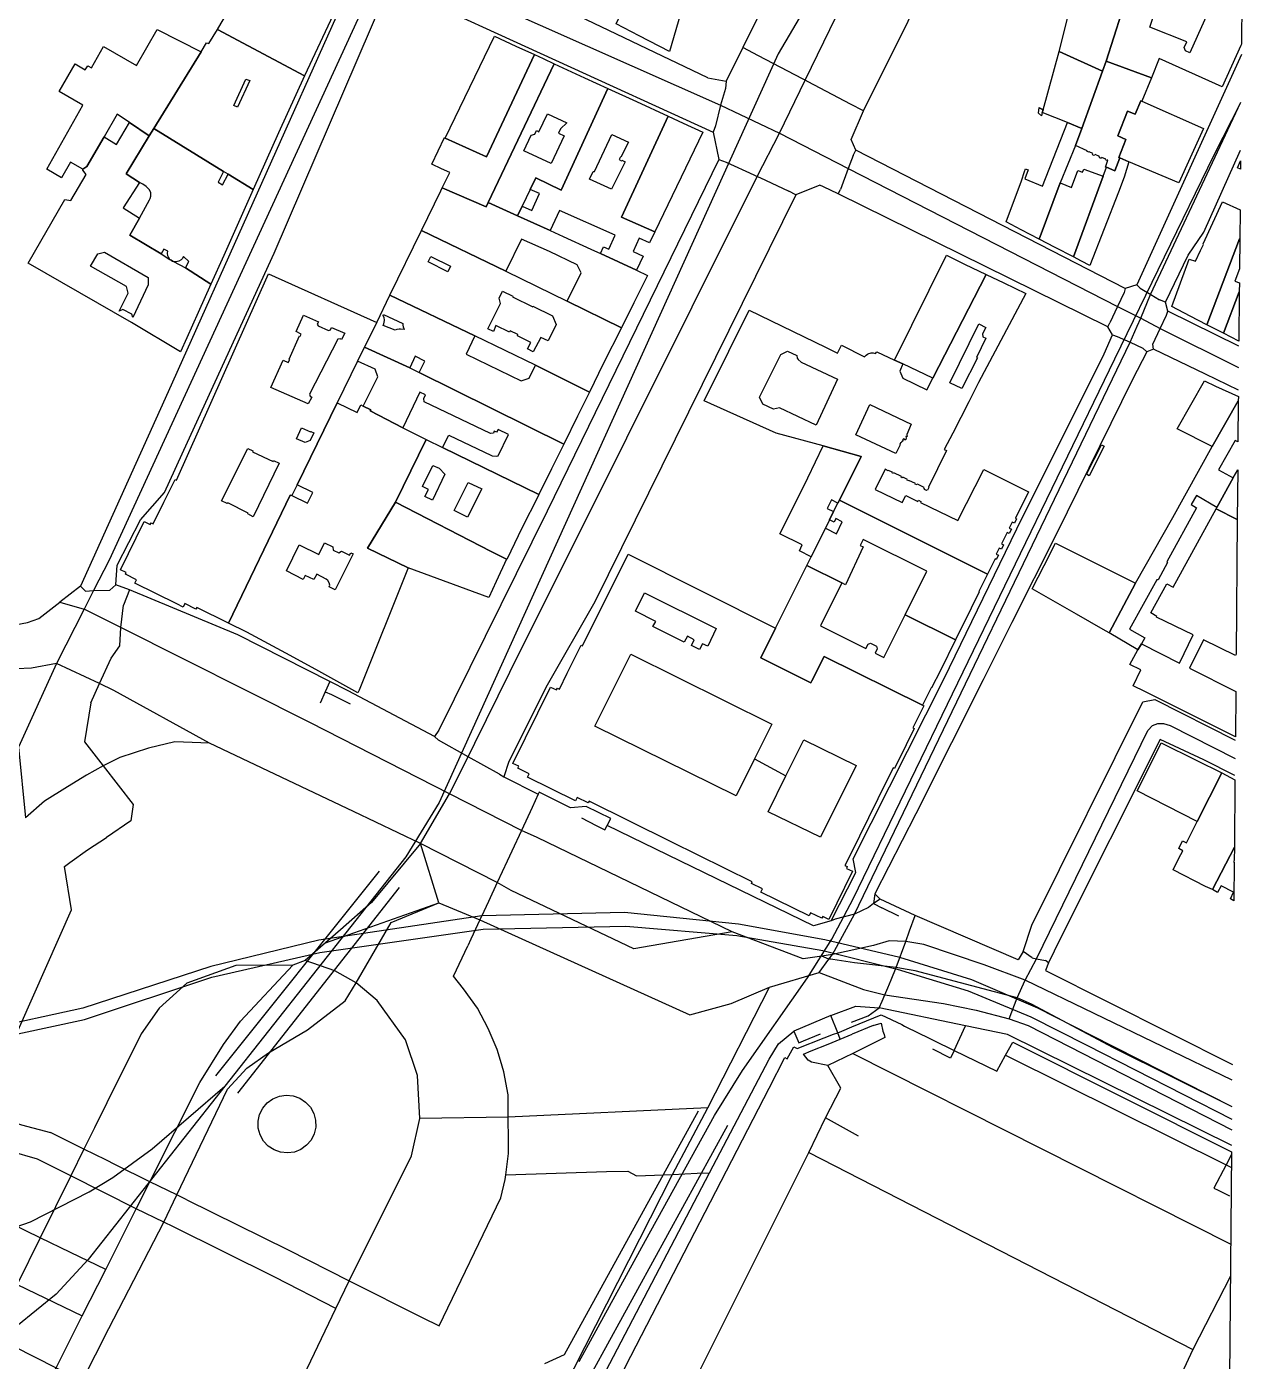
# Model space of a CAD drawing. Header units: millimetres. Extents: x 0 to 1122, y 0 to 907.
# Drawn here: x 796.6 to 1121.6, y 345.3 to 701.7 of the extents above; entities that cross this region are included whole.
import ezdxf

# ---------------------------------------------------------------- set-up
doc = ezdxf.new("R2010")
doc.units = ezdxf.units.MM

msp = doc.modelspace()

# ---------------------------------------------------------------- linework, layer by layer
at = {"layer": 'buildings'}
for points in [[(953.9161, 702.4564), (966.3173, 728.9402), (968.4757, 727.635), (977.1804, 722.8239), (971.9753, 707.1225), (971.7118, 707.218), (968.1553, 695.0987), (960.0535, 699.2802), (953.9161, 702.4564)], [(847.5053, 700.9077), (848.455, 702.6324), (860.0789, 721.8547), (866.2507, 719.7776), (882.4926, 713.669), (870.6807, 688.5314), (847.5053, 700.9077)], [(1120.9913, 708.8343), (1120.8868, 697.0561), (1120.6951, 696.6316), (1115.7288, 685.6243), (1098.8971, 693.191), (1096.8289, 688.0377), (1084.7461, 692.5059), (1088.8493, 705.3006), (1092.4455, 716.376), (1105.5047, 710.4269), (1107.4028, 715.1157), (1120.9913, 708.8343)], [(1072.1913, 695.0402), (1075.5811, 708.4935), (1077.2232, 714.1071), (1081.7112, 712.7813), (1079.8063, 705.9494), (1083.5276, 704.8168), (1084.2407, 706.8884), (1088.8493, 705.3006), (1084.7461, 692.5059), (1083.7938, 689.7935), (1072.1913, 695.0402)], [(1096.4078, 701.5435), (1099.1317, 709.9244), (1107.0239, 706.36), (1108.1656, 708.9403), (1110.2346, 707.9528), (1110.725, 707.7994), (1111.186, 707.7953), (1111.5747, 707.9503), (1111.8788, 708.2737), (1112.9996, 707.8072), (1107.0806, 694.7397), (1105.9475, 695.2156), (1105.5989, 696.104), (1106.3314, 697.5977), (1096.4078, 701.5435)], [(801.8854, 663.6415), (811.5357, 680.7381), (805.1931, 684.3356), (809.4823, 691.7239), (812.1734, 690.1903), (812.8895, 691.2183), (813.8252, 690.6788), (817.0419, 696.3714), (825.8611, 691.3168), (831.3994, 700.9117), (843.1063, 694.9926), (830.5001, 674.5399), (829.2715, 672.5661), (823.9855, 676.0889), (820.6919, 678.3081), (817.202, 672.3104), (812.5762, 664.394), (811.5491, 663.6577), (808.2522, 665.5042), (805.8547, 661.3603), (801.8854, 663.6415)], [(830.5001, 674.5399), (843.1063, 694.9926), (844.5969, 697.3834), (845.1542, 697.1548), (847.5053, 700.9077), (870.6807, 688.5314), (863.7401, 673.3301), (857.003, 658.2108), (850.3147, 662.3425), (849.0855, 663.0617), (830.5001, 674.5399)], [(908.2585, 671.9081), (921.4595, 699.1208), (927.1899, 696.4886), (932.0937, 694.2271), (919.3349, 666.9639), (908.2585, 671.9081)], [(1067.688, 678.7361), (1067.916, 679.4888), (1072.1913, 695.0402), (1083.7938, 689.7935), (1078.3034, 674.4672), (1074.4141, 676.0672), (1067.688, 678.7361)], [(904.7603, 664.9693), (908.0695, 672.0868), (908.2585, 671.9081), (919.3349, 666.9639), (932.0937, 694.2271), (934.4264, 693.1627), (937.3956, 691.7944), (919.7302, 654.7536), (919.2221, 653.612), (907.5194, 658.6456), (909.5167, 662.7185), (907.3431, 663.6976), (904.7603, 664.9693)], [(919.7302, 654.7536), (937.3956, 691.7944), (945.4891, 688.0603), (951.7215, 685.2), (939.2464, 658.0274), (932.4459, 661.3028), (930.9614, 658.2037), (928.8317, 653.7593), (927.6037, 651.1611), (919.7302, 654.7536)], [(1076.542, 669.9449), (1078.3034, 674.4672), (1083.7938, 689.7935), (1084.7461, 692.5059), (1096.8289, 688.0377), (1094.2405, 681.7616), (1094.0203, 681.894), (1092.5376, 678.2917), (1090.4246, 679.1677), (1087.8516, 672.556), (1090.0436, 671.5768), (1088.1812, 666.7479), (1088.3893, 666.6528), (1087.0496, 663.2356), (1084.8386, 664.1591), (1084.6178, 664.217), (1085.2179, 666.0287), (1085.0586, 666.0861), (1085.0022, 665.9654), (1084.5858, 666.1462), (1084.6487, 666.304), (1083.6074, 666.7326), (1083.465, 666.6127), (1083.0525, 666.5418), (1082.9328, 666.9063), (1082.9769, 667.027), (1081.8626, 667.5401), (1081.7504, 667.3641), (1081.3072, 667.3028), (1081.1507, 667.6769), (1081.183, 667.8443), (1080.2458, 668.2254), (1080.2328, 668.1416), (1079.6692, 668.361), (1079.7134, 668.5004), (1076.542, 669.9449)], [(851.8738, 680.6855), (855.0961, 687.7013), (856.0882, 687.2731), (852.8222, 680.1832), (851.8738, 680.6855)], [(927.6037, 651.1611), (928.8317, 653.7593), (931.4527, 652.6271), (933.423, 657.1288), (930.9614, 658.2037), (932.4459, 661.3028), (939.2464, 658.0274), (951.7215, 685.2), (959.368, 681.6656), (967.8105, 677.7793), (955.3187, 650.7931), (964.2159, 646.8748), (962.8311, 643.9333), (960.07, 645.2065), (958.4772, 641.6798), (961.1399, 640.3981), (959.3422, 636.6496), (949.7244, 641.1054), (950.5891, 642.9427), (951.9606, 642.3248), (953.6472, 646.0278), (938.786, 652.5804), (936.3409, 647.2349), (927.6037, 651.1611)], [(1087.8516, 672.556), (1090.4246, 679.1677), (1092.5376, 678.2917), (1094.0203, 681.894), (1094.2405, 681.7616), (1110.7617, 674.5331), (1107.2188, 666.6813), (1104.1963, 659.9804), (1090.8204, 665.5969), (1088.3893, 666.6528), (1088.1812, 666.7479), (1090.0436, 671.5768), (1087.8516, 672.556)], [(929.3196, 668.5057), (931.2013, 672.7194), (932.1932, 672.9621), (932.6328, 674.0018), (933.3304, 673.6508), (935.6288, 678.4013), (940.7588, 675.9888), (939.0422, 674.4479), (938.5155, 673.2878), (940.0518, 672.538), (936.544, 665.1986), (929.3196, 668.5057)], [(955.3187, 650.7931), (967.8105, 677.7793), (971.8574, 675.9262), (977.0856, 673.5035), (964.2159, 646.8748), (955.3187, 650.7931)], [(1066.6666, 678.624), (1066.913, 680.0661), (1067.916, 679.4888), (1067.688, 678.7361), (1067.4528, 677.8622), (1066.6666, 678.624)], [(796.9159, 638.5826), (806.7125, 655.5381), (808.3702, 655.309), (812.4212, 662.1869), (811.5222, 663.397), (811.5491, 663.6577), (812.5762, 664.394), (817.202, 672.3104), (820.5464, 670.2678), (823.9855, 676.0889), (829.2715, 672.5661), (823.0822, 662.3526), (826.6519, 660.0844), (822.3433, 653.274), (826.6839, 650.5796), (824.0979, 645.9901), (832.4571, 641.0328), (834.7921, 639.549), (835.1404, 639.3129), (835.5197, 639.1045), (835.7279, 639.0188), (838.9217, 637.3223), (845.712, 632.9101), (842.3374, 625.3645), (839.3142, 618.6172), (837.6457, 614.8862), (824.4924, 622.7004), (796.9159, 638.5826)], [(823.0822, 662.3526), (829.2715, 672.5661), (830.5001, 674.5399), (849.0855, 663.0617), (847.6458, 660.1673), (848.8447, 659.495), (850.3147, 662.3425), (857.003, 658.2108), (849.1435, 640.6229), (845.712, 632.9101), (838.9217, 637.3223), (839.8525, 638.982), (838.4502, 640.2804), (838.0574, 639.6689), (837.7909, 639.4197), (837.1545, 639.062), (836.4524, 638.9191), (835.7279, 639.0188), (835.5197, 639.1045), (835.1404, 639.3129), (834.7921, 639.549), (834.3795, 640.1583), (834.2412, 640.5043), (834.1616, 641.2226), (834.2215, 641.7345), (833.1814, 642.2936), (832.4571, 641.0328), (824.0979, 645.9901), (826.6839, 650.5796), (829.3644, 655.429), (829.5521, 655.8001), (829.7113, 656.4137), (829.7228, 657.0193), (829.6651, 657.4391), (829.291, 658.2252), (828.4495, 658.9874), (827.5637, 659.6104), (826.6519, 660.0844), (823.0822, 662.3526)], [(1058.017, 649.5349), (1062.1353, 660.5497), (1062.9869, 663.0021), (1063.2578, 663.7358), (1063.417, 663.6692), (1063.9196, 663.497), (1063.0062, 661.0172), (1067.729, 659.1302), (1074.4141, 676.0672), (1078.3034, 674.4672), (1076.542, 669.9449), (1072.4575, 659.9548), (1066.8715, 644.9462), (1062.0312, 647.4492), (1058.017, 649.5349)], [(946.8216, 660.9791), (947.7492, 662.9742), (948.112, 662.9896), (952.7619, 672.9373), (957.1943, 670.8944), (955.2099, 666.8773), (955.0628, 666.9346), (954.7057, 666.183), (955.3856, 665.9067), (955.4733, 666.0829), (956.3115, 665.6375), (952.6559, 658.2714), (946.8216, 660.9791)], [(1076.0689, 640.2147), (1083.9873, 661.744), (1084.8386, 664.1591), (1087.0496, 663.2356), (1088.3893, 666.6528), (1090.8204, 665.5969), (1089.5607, 661.4988), (1088.087, 657.533), (1080.438, 637.9582), (1078.1984, 639.1149), (1076.0689, 640.2147)], [(1066.8715, 644.9462), (1072.4575, 659.9548), (1075.5324, 658.7161), (1077.1901, 663.3232), (1078.4831, 662.8645), (1078.8098, 663.6536), (1083.9873, 661.744), (1076.0689, 640.2147), (1071.1612, 642.7463), (1066.8715, 644.9462)], [(1120.61, 665.8629), (1120.5905, 663.6701), (1119.791, 664.0259), (1120.61, 665.8629)], [(901.9533, 647.299), (907.1375, 657.8662), (907.5194, 658.6456), (919.2221, 653.612), (919.7302, 654.7536), (927.6037, 651.1611), (936.3409, 647.2349), (939.7756, 645.6668), (947.1836, 642.2649), (949.7244, 641.1054), (959.3422, 636.6496), (962.2927, 635.2442), (958.6871, 627.9708), (955.357, 621.2634), (940.8697, 628.3997), (944.5822, 635.933), (943.5502, 638.0854), (936.1003, 641.6181), (928.655, 644.9645), (924.4599, 636.3918), (901.9533, 647.299)], [(1120.4943, 652.8236), (1120.4247, 644.9892), (1120.354, 645.0304), (1111.6237, 622.0547), (1107.1571, 624.4145), (1102.305, 626.9735), (1106.9354, 639.6052), (1108.6399, 639.1055), (1109.9863, 641.889), (1110.7755, 643.5406), (1110.6168, 643.6632), (1115.8372, 654.9012), (1120.4943, 652.8236)], [(893.5124, 629.9958), (901.9533, 647.299), (924.4599, 636.3918), (940.8697, 628.3997), (955.357, 621.2634), (950.501, 611.6437), (946.8189, 604.0728), (932.3692, 611.2927), (916.1916, 619.1337), (893.5124, 629.9958)], [(1120.321, 633.2965), (1120.2999, 630.9173), (1116.0549, 619.8628), (1113.6067, 621.068), (1111.6237, 622.0547), (1120.354, 645.0304), (1120.4247, 644.9892), (1120.3544, 637.0598), (1119.1347, 633.7103), (1120.321, 633.2965)], [(813.5859, 637.7256), (815.5333, 641.0161), (817.2953, 641.4477), (828.9704, 634.7089), (829.0018, 632.7145), (824.8851, 623.9921), (824.5861, 624.9266), (822.2491, 626.1961), (821.2677, 625.7483), (823.6528, 630.5632), (823.2133, 632.2816), (813.5859, 637.7256)], [(903.747, 638.8687), (904.4112, 640.2885), (909.7118, 637.7067), (908.9551, 636.2598), (903.747, 638.8687)], [(1028.2496, 612.6571), (1042.121, 640.6468), (1046.9689, 638.3114), (1052.6861, 635.5584), (1038.442, 607.8235), (1030.429, 611.6407), (1028.2496, 612.6571)], [(821.5547, 556.6792), (827.9338, 569.5466), (829.5559, 568.7587), (829.7935, 569.2132), (830.2829, 568.9479), (833.1622, 574.7088), (836.1791, 580.7387), (836.534, 580.5585), (861.1546, 635.7169), (889.9926, 622.7031), (886.7251, 616.1349), (884.8969, 612.4146), (879.4366, 601.2163), (868.7416, 579.33), (867.3206, 576.4633), (866.8792, 576.6071), (850.425, 542.4256), (841.9421, 546.6292), (841.6859, 546.1563), (838.7544, 547.6268), (838.3098, 546.7176), (836.6328, 547.5432), (825.4506, 553.0569), (825.8951, 553.9568), (822.9271, 555.4649), (823.1523, 555.9102), (821.5547, 556.6792)], [(977.4372, 601.7968), (984.0034, 615.0168), (989.4244, 625.9547), (1009.8074, 616.1011), (1013.0271, 614.5443), (1014.1151, 616.6126), (1020.2352, 613.5484), (1020.539, 613.8345), (1020.725, 614.0099), (1021.0099, 614.2497), (1021.3743, 614.4421), (1021.7071, 614.5323), (1022.0334, 614.5947), (1022.5684, 614.6085), (1023.1879, 614.4539), (1023.4925, 614.8426), (1028.2496, 612.6571), (1030.429, 611.6407), (1029.6561, 609.7467), (1030.4448, 607.876), (1036.9148, 604.7528), (1038.442, 607.8235), (1052.6861, 635.5584), (1057.4729, 633.2608), (1063.2941, 630.4602), (1050.6713, 606.6805), (1048.0991, 601.5504), (1043.7763, 593.1186), (1041.5491, 588.7588), (1042.0876, 588.4838), (1037.292, 578.7237), (1037.4327, 578.6479), (1037.0394, 577.9712), (1036.9291, 578.0094), (1036.8295, 577.8706), (1036.2172, 578.1462), (1036.2378, 578.3883), (1036.0973, 578.4921), (1036.1844, 578.6031), (1034.3482, 579.5047), (1034.2607, 579.347), (1033.7709, 579.575), (1033.8215, 579.733), (1032.1014, 580.5496), (1032.0876, 580.382), (1031.6098, 580.5726), (1031.6912, 580.7396), (1030.4614, 581.3935), (1030.3369, 581.2269), (1029.988, 581.3884), (1030.0818, 581.574), (1028.0801, 582.5329), (1027.9988, 582.3752), (1027.6376, 582.5461), (1027.6822, 582.7135), (1026.5986, 583.217), (1026.5176, 583.0966), (1025.7281, 583.4949), (1023.0615, 578.1234), (1030.278, 574.6022), (1031.2536, 576.4665), (1034.5166, 574.9372), (1034.6913, 575.2339), (1035.3034, 574.9303), (1035.2274, 574.6793), (1045.1493, 569.8389), (1052.094, 583.4563), (1064.0464, 577.4423), (1060.5787, 570.4658), (1060.8417, 570.3051), (1060.2719, 569.1361), (1059.6966, 569.43), (1058.8523, 567.8069), (1059.4583, 567.5126), (1058.8701, 566.3531), (1058.2885, 566.6285), (1056.8112, 563.6411), (1057.3803, 563.3472), (1056.7981, 562.169), (1056.2108, 562.4817), (1055.3909, 560.849), (1055.9907, 560.5455), (1055.4088, 559.3952), (1055.109, 559.5562), (1053.0688, 555.493), (1013.5816, 575.2911), (1019.3533, 586.9621), (1009.2164, 589.7452), (996.6875, 593.1367), (977.4372, 601.7968)], [(919.6632, 621.0223), (923.0918, 627.7288), (922.6929, 629.1953), (923.5763, 631.0511), (926.3184, 629.7221), (926.2433, 629.5737), (931.6415, 626.9072), (931.7168, 627.0742), (936.9743, 624.4835), (937.9247, 622.1362), (935.7403, 617.7668), (933.837, 618.7155), (931.8109, 614.8665), (930.2809, 615.6349), (931.1202, 617.3793), (927.552, 619.1442), (927.6531, 619.4508), (925.658, 620.4564), (925.4894, 620.1597), (921.8291, 621.9348), (921.1686, 620.2541), (919.6632, 621.0223)], [(1120.2999, 630.9173), (1120.183, 617.7423), (1116.0549, 619.8628), (1120.2999, 630.9173)], [(886.7251, 616.1349), (889.9926, 622.7031), (893.5124, 629.9958), (916.1916, 619.1337), (913.8738, 614.2809), (928.582, 607.1053), (930.6666, 607.8601), (932.3692, 611.2927), (946.8189, 604.0728), (943.6516, 597.7087), (939.9396, 590.2313), (901.3509, 609.37), (902.8533, 612.4036), (900.3136, 613.6936), (898.8106, 610.5947), (886.7251, 616.1349)], [(861.7563, 605.3062), (865.0186, 612.6665), (866.3899, 612.0299), (866.8151, 612.8368), (866.5947, 612.9413), (869.3854, 619.113), (869.5936, 619.0273), (869.8324, 619.6122), (868.4614, 620.2767), (870.4796, 624.6289), (874.4355, 622.907), (874.1407, 622.2574), (874.3397, 621.8177), (877.0885, 620.5445), (877.6371, 620.7167), (877.9383, 621.3942), (881.4593, 619.8533), (880.6202, 618.1369), (880.2282, 618.2988), (879.6129, 618.239), (872.0742, 603.5276), (872.1988, 603.0233), (872.6393, 602.7864), (871.7072, 600.987), (861.7563, 605.3062)], [(891.6935, 624.5516), (891.8063, 624.7928), (896.9795, 622.4078), (896.9694, 621.9607), (897.0457, 621.55), (897.1352, 621.251), (897.2451, 621.1662), (897.3234, 620.9884), (897.3278, 620.7927), (896.3334, 620.9506), (896.0014, 620.9536), (895.4041, 620.8378), (894.9598, 620.6461), (891.7619, 621.8859), (891.9316, 622.3038), (892.124, 623.1966), (892.1262, 623.4482), (891.9956, 623.9618), (891.6935, 624.5516)], [(1043.0234, 606.618), (1050.7673, 622.3249), (1052.615, 621.3394), (1051.7641, 619.6604), (1051.8372, 618.8956), (1052.608, 618.4788), (1050.1776, 613.3847), (1050.3854, 613.2431), (1046.2063, 605.0709), (1043.0234, 606.618)], [(884.8969, 612.4146), (886.7251, 616.1349), (898.8106, 610.5947), (901.3509, 609.37), (939.9396, 590.2313), (936.6901, 583.6071), (933.2663, 576.7421), (907.5651, 589.2805), (909.2239, 592.6109), (920.6154, 587.1421), (920.787, 587.0847), (922.0343, 587.0083), (922.4283, 587.0701), (925.1716, 592.767), (922.393, 594.1522), (921.9989, 593.3823), (921.3989, 593.6579), (921.167, 593.1661), (920.3485, 593.0616), (902.6885, 601.5028), (902.5488, 602.38), (903.0555, 603.3632), (901.5371, 604.0569), (897.0141, 594.5647), (888.2573, 599.069), (888.4323, 599.3842), (886.4244, 600.3339), (890.2754, 608.2201), (889.5799, 610.2017), (884.8969, 612.4146)], [(992.2363, 602.7554), (997.8638, 614.1108), (999.7161, 615.0168), (1002.1592, 613.9235), (1002.3003, 613.2047), (1002.524, 612.7834), (1003.3538, 612.0772), (1012.9835, 607.5747), (1007.3356, 595.3063), (997.5163, 599.9222), (995.8963, 599.5639), (993.136, 600.9303), (992.2363, 602.7554)], [(1120.0519, 602.9759), (1120.0416, 601.8127), (1113.0873, 589.5584), (1103.6868, 594.2823), (1110.9748, 607.1234), (1113.9926, 605.6802), (1120.0519, 602.9759)], [(850.425, 542.4256), (866.8792, 576.6071), (867.3206, 576.4633), (871.5628, 574.4501), (872.9654, 577.3169), (868.7416, 579.33), (879.4366, 601.2163), (884.7807, 598.69), (885.7635, 600.6753), (886.4244, 600.3339), (888.4323, 599.3842), (888.2573, 599.069), (897.0141, 594.5647), (903.1768, 591.4534), (894.981, 574.7537), (887.5741, 562.4266), (898.4268, 557.1862), (885.2939, 524.5684), (884.9675, 523.8072), (874.5563, 529.6121), (866.8537, 533.7715), (855.3457, 539.9776), (850.425, 542.4256)], [(1017.8861, 592.7151), (1021.6407, 600.8445), (1032.6957, 595.5373), (1031.5399, 592.7615), (1031.6157, 592.3042), (1031.3138, 592.223), (1031.3722, 591.8777), (1031.233, 591.441), (1031.0103, 591.2753), (1030.9206, 591.5649), (1030.7797, 591.6221), (1030.5703, 591.568), (1030.4767, 591.4198), (1030.4995, 591.2146), (1030.2753, 590.8904), (1030.1651, 590.938), (1029.9894, 590.5389), (1029.8607, 590.5866), (1029.6597, 590.1039), (1029.7516, 590.0658), (1028.5994, 587.6906), (1017.8861, 592.7151)], [(1120.0416, 601.8127), (1119.9439, 590.8032), (1119.2001, 591.2094), (1114.7721, 583.3748), (1118.6747, 581.1877), (1114.2711, 573.3343), (1108.8834, 576.5037), (1107.4422, 574.1217), (1108.8788, 573.2144), (1100.9991, 558.8225), (1101.1327, 558.635), (1098.6386, 553.9794), (1098.2947, 554.0197), (1091.0159, 540.8432), (1095.1261, 538.4958), (1094.1588, 536.8643), (1093.2225, 535.2699), (1085.5292, 539.7923), (1092.5507, 553.0737), (1102.5858, 570.6612), (1113.0873, 589.5584), (1120.0416, 601.8127)], [(868.5685, 591.6316), (869.9413, 594.6012), (872.3048, 593.5457), (872.4039, 593.6287), (873.1874, 593.249), (872.2657, 591.2352), (870.9204, 590.6508), (868.5685, 591.6316)], [(848.5465, 575.1027), (855.55, 589.0641), (856.9397, 588.4087), (856.8516, 588.1859), (862.3179, 585.5653), (862.4615, 585.8156), (863.9798, 585.1218), (857.041, 570.8244), (855.5846, 571.5828), (855.6971, 571.7868), (850.2386, 574.5844), (850.0519, 574.3344), (848.5465, 575.1027)], [(894.981, 574.7537), (903.1768, 591.4534), (907.5651, 589.2805), (933.2663, 576.7421), (933.0785, 576.3617), (928.7051, 567.7814), (924.7963, 559.6162), (924.6971, 559.5239), (920.5225, 561.5365), (894.981, 574.7537)], [(997.6654, 566.2449), (999.2996, 569.585), (1005.0895, 581.2278), (1009.2164, 589.7452), (1019.3533, 586.9621), (1013.5816, 575.2911), (1013.1566, 574.5029), (1011.4182, 575.3383), (1010.2542, 573.0284), (1011.9867, 572.2117), (1010.9035, 570.0036), (1009.7831, 567.7492), (1005.9776, 560.1235), (1002.8565, 561.7074), (1003.5838, 563.3037), (997.6654, 566.2449)], [(1079.4877, 582.1786), (1083.4977, 590.0075), (1084.2322, 589.6469), (1080.2404, 581.7898), (1079.4877, 582.1786)], [(902.198, 578.8826), (904.9776, 584.514), (906.6372, 583.8003), (908.2278, 582.2393), (904.9199, 575.2801), (902.8938, 576.258), (903.8138, 578.0855), (902.198, 578.8826)], [(1119.8777, 583.3425), (1119.7604, 570.1214), (1114.0955, 572.9352), (1114.2711, 573.3343), (1118.6747, 581.1877), (1119.8777, 583.3425)], [(910.6734, 572.4707), (914.4288, 579.985), (918.0591, 578.2846), (914.2722, 570.6868), (910.6734, 572.4707)], [(887.5741, 562.4266), (894.981, 574.7537), (920.5225, 561.5365), (924.6971, 559.5239), (921.8896, 553.52), (919.9156, 549.3071), (898.4268, 557.1862), (887.5741, 562.4266)], [(1004.8753, 557.8317), (1005.9776, 560.1235), (1009.7831, 567.7492), (1012.7449, 566.232), (1014.3041, 569.4329), (1012.5847, 570.3334), (1012.0968, 569.3873), (1010.9035, 570.0036), (1011.9867, 572.2117), (1013.1566, 574.5029), (1013.5816, 575.2911), (1053.0688, 555.493), (1050.7468, 550.8452), (1050.8938, 550.788), (1048.728, 546.4184), (1044.5401, 537.9574), (1031.1242, 544.6273), (1036.8957, 556.2704), (1019.8631, 564.7896), (1019.0553, 563.1195), (1019.8452, 562.777), (1015.1756, 552.6803), (1014.1841, 553.1737), (1004.8753, 557.8317)], [(1119.3527, 524.1894), (1119.2454, 512.0887), (1095.0418, 524.1558), (1091.945, 525.7115), (1093.9929, 529.9517), (1091.0367, 531.413), (1093.2225, 535.2699), (1094.1588, 536.8643), (1104.3121, 531.761), (1108.0064, 539.3412), (1098.2123, 544.05), (1098.2877, 544.2357), (1096.6915, 545.163), (1100.9588, 552.8965), (1102.611, 552.0432), (1114.0955, 572.9352), (1119.7604, 570.1214), (1119.4412, 534.1548), (1119.2811, 533.8273), (1110.7419, 537.9471), (1107.0355, 530.3857), (1119.3527, 524.1894)], [(865.9178, 556.3485), (869.306, 563.3442), (874.539, 560.763), (876.0978, 563.908), (878.3314, 562.7699), (878.3668, 561.9123), (879.8667, 561.2094), (880.5899, 561.6595), (882.7687, 560.5685), (883.0692, 561.1808), (883.6817, 560.9331), (878.8873, 551.3408), (877.3265, 552.1002), (877.4471, 552.5278), (877.342, 553.153), (876.9972, 553.7804), (876.5515, 554.1292), (873.982, 555.5218), (873.2071, 554.1031), (870.936, 555.1763), (870.3852, 554.0816), (865.9178, 556.3485)], [(1065.0458, 551.5475), (1068.2062, 557.8371), (1071.1915, 563.8022), (1092.5507, 553.0737), (1085.5292, 539.7923), (1083.9697, 540.7101), (1076.826, 544.8176), (1065.0458, 551.5475)], [(926.3255, 504.9327), (936.4234, 525.3707), (938.027, 524.5737), (938.2833, 525.056), (938.7851, 524.7906), (940.8699, 529.0304), (944.5764, 536.5731), (944.9742, 536.3739), (957.1058, 560.838), (996.4823, 541.0497), (992.539, 533.1364), (1005.8875, 526.4949), (1006.1873, 527.0234), (1009.4355, 533.5079), (1035.7356, 520.5174), (1036.0477, 520.3563), (1033.1738, 514.4834), (1033.4735, 514.313), (1031.3261, 509.9432), (1028.2392, 503.625), (1027.9086, 503.777), (1023.802, 495.4737), (1016.3965, 480.5093), (1015.0193, 477.7261), (1015.6497, 477.413), (1015.4427, 476.9489), (1017.0709, 476.161), (1010.68, 463.3122), (1009.0703, 464.1092), (1008.8203, 463.6455), (1005.8518, 465.1163), (1005.4444, 464.2347), (992.5234, 470.5835), (992.98, 471.4553), (990.0299, 472.9259), (990.2491, 473.3805), (968.6138, 484.0648), (946.7253, 494.8457), (946.4878, 494.4099), (943.5251, 495.8433), (943.0995, 494.9898), (930.24, 501.3196), (930.6657, 502.1824), (927.6852, 503.6812), (927.9854, 504.2563), (926.3255, 504.9327)], [(992.539, 533.1364), (996.4823, 541.0497), (1004.8753, 557.8317), (1014.1841, 553.1737), (1008.4569, 541.67), (1020.5874, 535.6265), (1021.2311, 536.8135), (1021.8669, 537.106), (1023.4459, 536.3092), (1023.6482, 535.5527), (1023.097, 534.4021), (1025.4104, 533.2447), (1031.1242, 544.6273), (1044.5401, 537.9574), (1040.5027, 529.8212), (1038.1617, 525.1084), (1038.0208, 525.1656), (1035.8237, 520.7403), (1035.7356, 520.5174), (1009.4355, 533.5079), (1006.1873, 527.0234), (1005.8875, 526.4949), (992.539, 533.1364)], [(959.0913, 545.6409), (961.4889, 550.4744), (980.6641, 540.9575), (978.4028, 536.2347), (977.0192, 536.8806), (976.1942, 535.3505), (974.0646, 536.441), (974.7916, 538.0093), (972.9742, 538.948), (972.1241, 537.3715), (963.7452, 541.5274), (964.5073, 542.8811), (959.0913, 545.6409)], [(948.2376, 514.8757), (957.8144, 534.0977), (995.5047, 515.4707), (990.8421, 506.166), (985.9289, 496.3417), (948.2376, 514.8757)], [(994.5587, 492.0531), (999.2605, 501.609), (1004.0185, 511.267), (1018.035, 504.3866), (1008.453, 485.2484), (994.5587, 492.0531)], [(1093.0423, 497.6633), (1096.1088, 503.7674), (1099.482, 510.4932), (1108.7544, 505.8729), (1115.6705, 502.429), (1109.0823, 489.4886), (1093.0423, 497.6633)], [(1119.1436, 500.6173), (1118.9838, 482.6203), (1113.1317, 471.2729), (1111.2822, 472.072), (1102.6232, 476.5471), (1104.1633, 479.6829), (1105.2137, 481.6584), (1104.1304, 482.2085), (1105.1324, 484.2775), (1106.2161, 483.7834), (1107.6181, 486.5943), (1109.0823, 489.4886), (1115.6705, 502.429), (1119.1436, 500.6173)], [(1118.9484, 478.631), (1118.8565, 468.266), (1117.9112, 468.8264), (1118.7629, 470.5893), (1115.4213, 472.2682), (1114.4709, 470.4783), (1113.1317, 471.2729), (1118.9838, 482.6203), (1118.952, 479.0354), (1118.7858, 478.7145), (1118.9484, 478.631)]]:
    msp.add_lwpolyline(points, dxfattribs=at)
at = {"layer": 'major_roads'}
for points in [[(997.5168, 673.2285), (1004.3987, 687.3869), (1039.1831, 758.9582), (1044.4742, 769.8414)], [(893.7517, 719.5789), (898.1691, 717.9275), (981.8221, 680.7575), (997.5168, 673.2285)], [(901.6986, 483.5432), (909.4704, 496.8083), (914.3972, 506.7628), (916.1627, 510.3346), (928.6893, 535.6523), (939.4108, 557.0819), (991.6171, 661.6705), (997.5168, 673.2285)], [(845.3682, 510.3322), (836.1443, 510.722), (829.0781, 509.0426), (821.4268, 506.5484), (816.9744, 504.2959), (812.4953, 501.82), (807.4145, 498.7251), (801.3372, 494.8937), (796.189, 490.4576)], [(901.6986, 483.5432), (883.8121, 492.1263), (845.3682, 510.3322)], [(901.6986, 483.5432), (888.6303, 467.8374), (880.3026, 460.5037), (876.3313, 457.0541), (870.9042, 452.3595), (867.6226, 451.1122)], [(984.874, 460.0008), (958.614, 455.4264), (925.9316, 471.0738), (922.1632, 473.1388), (901.6986, 483.5432)], [(1011.6662, 453.92), (1008.8593, 453.5163), (1003.8983, 452.8336), (984.874, 460.0008)], [(1118.4318, 420.4104), (1063.1589, 447.1073), (1052.2216, 451.1647), (1036.0531, 456.6477), (1031.2342, 457.4267), (1026.8216, 457.5684), (1022.606, 456.3666), (1011.6662, 453.92)], [(867.6226, 451.1122), (852.4127, 451.0242), (839.2884, 446.2773), (831.9014, 439.6527), (827.1062, 432.7535), (817.9235, 414.3668), (814.6116, 407.6593), (811.8253, 401.9907), (808.3129, 394.875), (800.1607, 378.3055), (794.0312, 365.8739)], [(825.8101, 386.0436), (829.4587, 393.2699), (842.7831, 419.7358), (849.1014, 429.9108), (853.6079, 436.1511), (867.6226, 451.1122)], [(817.6492, 369.8655), (808.2653, 374.394), (800.1607, 378.3055), (784.7229, 385.7489), (783.517, 386.3281), (762.4534, 396.4402), (749.1239, 395.5902)], [(817.6492, 369.8655), (824.4457, 383.3348), (825.8101, 386.0436)], [(811.3972, 357.4908), (817.6492, 369.8655)], [(794.0312, 365.8739), (811.3972, 357.4908)], [(787.0975, 223.5164), (790.0153, 231.5133), (790.9333, 237.2358), (791.4439, 243.4651), (790.9788, 250.5884), (790.1035, 257.9017), (789.3462, 262.5955), (787.371, 272.0245), (786.5497, 279.1883), (785.3361, 290.6139), (784.7185, 295.8003), (785.0235, 301.724), (786.2321, 307.6396), (798.2422, 331.4428), (800.351, 335.5985), (804.3815, 343.5855), (811.3972, 357.4908)]]:
    msp.add_lwpolyline(points, dxfattribs=at)
at = {"layer": 'minor_roads'}
for points in [[(1094.0088, 623.8231), (1096.6351, 630.2107), (1120.749, 681.5262)], [(804.4937, 531.691), (797.8556, 530.4365), (789.7925, 530.0146), (782.587, 532.0079), (758.2156, 546.1284), (718.9345, 565.4888), (711.4859, 569.8512), (702.386, 574.4706), (632.3629, 609.0066), (557.4623, 646.5785), (535.5838, 657.5188), (506.5185, 671.1236), (498.5064, 674.3078), (493.4988, 673.8962), (472.9177, 671.8635)], [(997.5168, 673.2285), (1015.9179, 663.7932), (1087.785, 626.9813), (1094.0088, 623.8231)], [(1011.6662, 453.92), (1017.5838, 464.7044), (1091.1302, 617.4098), (1093.0557, 621.7163), (1094.0088, 623.8231)], [(1094.0088, 623.8231), (1099.1728, 621.075), (1120.1205, 610.706)], [(811.8772, 546.1895), (804.4937, 531.691)], [(909.4704, 496.8083), (872.3677, 515.8221), (821.7244, 541.2561), (811.8772, 546.1895)], [(804.4937, 531.691), (794.3534, 509.3154), (796.189, 490.4576)], [(845.3682, 510.3322), (819.8036, 524.4166), (816.0089, 526.2955), (804.4937, 531.691)], [(1063.1589, 447.1073), (1066.1236, 452.8116), (1095.8652, 513.7214), (1097.1378, 515.1172), (1098.5439, 515.6265)], [(1098.5439, 515.6265), (1100.0807, 515.6129), (1101.8037, 515.113), (1119.1939, 506.2903)], [(928.6314, 487.0584), (909.4704, 496.8083)], [(984.874, 460.0008), (932.85, 485.1479), (928.6314, 487.0584)]]:
    msp.add_lwpolyline(points, dxfattribs=at)
at = {"layer": 'parks'}
for points in [[(951.7806, 334.9004), (957.8737, 346.7269), (994.7814, 418.2697), (998.9912, 426.4229), (999.6278, 426.1097), (1001.4021, 429.2994), (1002.2832, 428.835), (1009.4948, 431.6595), (1011.9994, 432.6343), (1013.079, 433.0626), (1014.1834, 433.5094), (1016.8859, 434.6129), (1024.6972, 437.8234), (1030.164, 435.2309), (1030.947, 434.7953), (1031.7734, 434.4059), (1032.5447, 434.0357), (1033.169, 433.7226), (1044.153, 428.3525), (1055.5348, 422.7613), (1057.8782, 427.0455), (1059.8092, 430.5786), (1118.2614, 401.2142)], [(1118.2614, 401.2142), (1115.0524, 39.6034)]]:
    msp.add_lwpolyline(points, dxfattribs=at)
at = {"layer": 'paths'}
for points in [[(1019.9728, 679.2123), (1055.8166, 751.299), (1052.2415, 752.9344)], [(1012.169, 745.128), (987.7656, 696.1188)], [(978.4261, 688.0466), (901.3788, 724.9476)], [(893.7517, 719.5789), (888.5853, 711.6952), (888.5227, 711.5653), (818.5411, 559.2779), (814.3926, 551.1336), (811.8772, 546.1895)], [(884.0255, 712.4733), (881.848, 710.3296), (834.2856, 604.1536), (810.9047, 552.255), (812.2453, 550.9198)], [(820.3567, 552.6272), (820.7296, 557.9073), (826.9052, 570.0124), (833.3577, 577.3348), (839.4771, 590.7264), (862.5929, 641.2018), (892.461, 710.6449), (889.7977, 711.1532)], [(895.6084, 712.0239), (979.809, 673.5165)], [(991.9266, 693.9362), (987.7656, 696.1188), (983.3239, 687.1737)], [(1003.694, 687.7616), (991.9266, 693.9362)], [(1120.8624, 694.3024), (1092.9506, 632.7314)], [(978.4261, 688.0466), (983.3239, 687.1737), (983.1159, 685.2187)], [(983.1159, 685.2187), (981.8221, 680.7575), (980.4819, 675.2158)], [(1005.2001, 686.9511), (1004.3987, 687.3869), (1003.6889, 687.7566)], [(1016.5259, 681.0172), (1005.205, 686.9588)], [(1017.2402, 667.3224), (1017.8983, 668.7422), (1016.6693, 671.5673), (1019.9728, 679.2123), (1016.5259, 681.0172)], [(980.4819, 675.2158), (979.809, 673.5165), (981.3359, 666.1789), (983.2598, 665.4722)], [(1017.2402, 667.3224), (1015.9179, 663.7932), (1013.8336, 658.2302)], [(1089.8255, 631.7807), (1017.8983, 668.7422)], [(1100.6311, 628.1532), (1106.6439, 640.698), (1110.829, 646.7922), (1120.6355, 668.7334)], [(981.3359, 666.1789), (935.551, 572.3608), (906.61, 513.8395), (905.439, 512.1354), (906.4776, 511.188)], [(983.2598, 665.4722), (990.6926, 662.0888)], [(990.6926, 662.0888), (991.6171, 661.6705), (992.2599, 661.376)], [(992.2599, 661.376), (1000.0352, 657.7938)], [(1013.245, 657.0147), (1009.297, 658.8852), (1008.3331, 659.3496), (1001.9322, 656.8265), (1000.0352, 657.7938)], [(1001.9374, 656.8273), (948.2076, 548.0953), (935.5179, 525.854), (925.2362, 505.4921), (923.9393, 501.3757)], [(1085.1808, 621.5579), (1013.2481, 657.0158), (1013.8336, 658.2302)], [(1093.8715, 631.9032), (1092.9506, 632.7314), (1089.8255, 631.7807), (1089.5394, 630.721)], [(1093.8715, 631.9032), (1096.6402, 630.2164), (1099.0073, 628.7453)], [(1089.5394, 630.721), (1087.7886, 626.9821), (1085.7359, 622.6013)], [(1100.83, 624.6651), (1101.206, 625.744), (1100.6311, 628.1532), (1099.0108, 628.7501)], [(1097.2609, 616.9174), (1099.1773, 621.0779), (1100.8275, 624.6571)], [(1120.1706, 616.3483), (1101.206, 625.744)], [(1086.4895, 619.4341), (1085.1808, 621.5579), (1085.7359, 622.6013)], [(1011.3287, 462.9803), (1017.9285, 475.818), (1017.2421, 479.5141), (1041.398, 527.493), (1060.9403, 567.574), (1084.2059, 614.3683), (1086.4884, 619.4265), (1087.6586, 618.9781)], [(1087.6586, 618.9781), (1091.1302, 617.4098), (1094.553, 615.8792)], [(1120.0666, 604.6257), (1111.2429, 608.9287), (1097.4028, 615.5836), (1097.2609, 616.9174)], [(1095.6076, 614.8727), (1091.8102, 607.4519), (1071.4518, 566.1201), (1059.5995, 542.5852), (1051.9328, 527.269), (1043.4718, 510.4409), (1033.9596, 491.535), (1022.9865, 470.1262), (1022.6623, 467.5386), (1024.8959, 466.3912)], [(1097.4028, 615.5836), (1095.6076, 614.8727), (1094.553, 615.8792)], [(823.9843, 551.3182), (820.3567, 552.6272), (818.7653, 551.1914)], [(810.9047, 552.255), (805.3585, 547.9808)], [(812.2453, 550.9198), (814.3926, 551.1336), (818.7653, 551.1914)], [(823.9843, 551.3182), (822.3553, 547.1954)], [(877.4762, 526.8372), (852.9358, 539.2723), (823.9843, 551.3182)], [(787.2213, 540.856), (796.7776, 542.5877), (799.8364, 543.6692), (805.3585, 547.9808), (811.8772, 546.1895)], [(821.4413, 536.4038), (821.7244, 541.2561), (822.3553, 547.1954)], [(819.1, 533.0515), (821.4413, 536.4038)], [(813.6514, 521.1356), (816.0089, 526.2955), (819.1, 533.0515)], [(905.439, 512.1354), (882.3721, 524.3708), (877.4762, 526.8372), (876.2345, 524.0901), (874.8736, 521.0738)], [(876.2345, 524.0901), (877.9123, 523.3483)], [(813.6514, 521.1356), (811.9969, 510.714)], [(877.9123, 523.3483), (882.9308, 520.8342)], [(1064.9883, 453.036), (1062.6302, 454.7156), (1064.894, 461.8053), (1094.5505, 521.4393), (1097.7835, 522.0628), (1119.2373, 511.1776)], [(811.9969, 510.714), (816.9744, 504.2959), (824.9542, 494.0026)], [(922.7522, 502.1271), (914.3972, 506.7628), (906.4776, 511.188)], [(1119.1532, 501.6994), (1110.8633, 505.9101), (1099.2066, 511.3249), (1072.3779, 457.909), (1069.3537, 451.73), (1068.5169, 452.3338)], [(990.8421, 506.166), (999.2605, 501.609)], [(922.7472, 502.1225), (923.9393, 501.3757), (933.1129, 496.7188)], [(1012.4325, 463.3618), (1011.3287, 462.9803), (1006.6017, 461.6432), (951.5185, 488.4294), (952.488, 490.2937), (945.9632, 493.492), (941.7798, 493.1473), (933.3949, 497.3126), (933.1129, 496.7188), (931.502, 493.2388)], [(824.9542, 494.0026), (824.3558, 489.6377), (817.886, 485.2134)], [(931.502, 493.2388), (928.6314, 487.0584)], [(944.6693, 490.4006), (948.6044, 488.4087)], [(948.6044, 488.4087), (950.9056, 487.2514), (951.5185, 488.4294)], [(808.0823, 478.508), (812.8217, 481.9134), (817.886, 485.2134)], [(928.6314, 487.0584), (926.0805, 481.5741)], [(906.5494, 467.7243), (901.6986, 483.5432)], [(926.0805, 481.5741), (924.8457, 478.9108)], [(784.4459, 411.861), (808.5165, 465.8593), (806.6404, 477.4399), (808.0823, 478.508)], [(924.8457, 478.9108), (922.1632, 473.1388), (919.8129, 468.0906)], [(833.1495, 382.5024), (836.6199, 389.7396), (850.1449, 418.0208), (855.3337, 423.5561), (861.1061, 427.6698), (871.5257, 433.8201), (881.5844, 441.539), (884.4984, 446.3772), (893.8515, 462.5354), (906.5494, 467.7243)], [(876.3313, 457.0541), (906.5494, 467.7243)], [(906.5494, 467.7243), (917.5428, 463.2083), (973.5618, 437.8217), (984.6362, 440.882), (994.8302, 445.1802), (1008.1383, 449.1711)], [(919.8129, 468.0906), (918.5719, 465.4273)], [(1032.268, 460.2968), (1033.724, 464.3373), (1024.4558, 468.7433), (1022.6623, 467.5386), (1021.2824, 466.5259)], [(1024.4558, 468.7433), (1022.9865, 470.1262)], [(918.5719, 465.4273), (917.5428, 463.2083), (915.1372, 458.0313), (914.3097, 456.2403)], [(1021.2824, 466.5259), (1017.5838, 464.7044), (1012.4325, 463.3618)], [(1029.413, 464.1613), (1024.8959, 466.3912)], [(1062.6302, 454.7156), (1061.2833, 452.5658), (1033.724, 464.3373)], [(1027.3195, 447.1899), (1028.6517, 450.4517), (1031.2342, 457.4267), (1032.268, 460.2968)], [(925.0884, 416.4487), (923.9692, 422.618), (923.0553, 425.608), (922.1537, 428.6072), (919.7447, 434.2196), (916.9405, 439.6398), (913.1502, 444.7799), (910.5429, 448.1391), (914.3097, 456.2403)], [(1008.1432, 449.1725), (1010.7414, 452.6735)], [(1010.7414, 452.6735), (1008.864, 453.5239)], [(1010.7414, 452.6735), (1011.6662, 453.92)], [(1011.2617, 452.6749), (1011.0054, 452.6711), (1010.7414, 452.6735)], [(1118.3682, 413.2508), (1086.7337, 428.9883), (1064.829, 440.6442), (1061.0144, 442.374), (1033.7831, 449.5488), (1031.1129, 450.0012), (1028.6517, 450.4517), (1017.5973, 451.7054), (1011.7895, 452.5974), (1011.2617, 452.6749)], [(1064.9883, 453.036), (1066.1236, 452.8116), (1068.5169, 452.3338)], [(789.3462, 262.5955), (793.9626, 261.1565), (798.3277, 259.7944), (802.7672, 259.205), (813.9626, 259.925), (823.6134, 263.2307), (830.6118, 267.6223), (836.5274, 273.2909), (841.1615, 280.0332), (854.4675, 307.8597), (858.4706, 316.2383), (868.6005, 337.4308), (879.1062, 359.4212), (882.6518, 366.8255), (899.2589, 400.195), (901.5058, 410.1827), (900.8823, 421.6217), (897.6475, 431.1458), (890.1307, 441.6772), (884.4984, 446.3772), (878.8592, 449.6049), (870.9042, 452.3595)], [(1008.1432, 449.1725), (1019.9918, 444.6314), (1025.6796, 443.2099), (1041.3101, 440.8346), (1050.0303, 439.0891), (1058.8194, 436.8026), (1063.8995, 434.9777), (1118.3135, 407.0869)], [(1069.3537, 451.73), (1068.5483, 449.6498), (1118.4691, 424.6114)], [(1026.4349, 445.041), (1027.3195, 447.1899)], [(1058.8194, 436.8026), (1061.0144, 442.374), (1063.1589, 447.1073)], [(862.0484, 186.6369), (873.2447, 206.7575), (885.3848, 228.6123), (925.2193, 308.9994), (968.9717, 395.2411), (978.4495, 412.9918), (994.8327, 445.1887)], [(1024.9141, 441.4742), (1025.6796, 443.2099), (1026.4349, 445.041)], [(1013.7765, 431.3046), (1013.079, 433.0626), (1011.251, 437.6541), (1017.9374, 440.1758), (1024.1435, 439.7363)], [(1021.2097, 437.6121), (1024.1425, 439.7292), (1024.9141, 441.4742)], [(1118.2766, 402.9239), (1058.4067, 432.5572), (1047.2037, 434.9067), (1024.1425, 439.7292)], [(1011.251, 437.6541), (1001.3532, 433.4744), (1002.7271, 430.3592), (1003.9304, 430.8703)], [(1016.7863, 435.8624), (1021.2097, 437.6121)], [(1022.5698, 435.0096), (1016.9114, 432.6465)], [(1022.5698, 435.0096), (1024.6714, 435.6059), (1025.1747, 433.4396)], [(1044.153, 428.3525), (1047.2037, 434.9067)], [(869.3668, 168.9975), (868.6731, 175.3121), (868.2528, 179.1922), (869.5382, 184.0821), (931.9229, 305.1472), (951.1734, 342.6586), (978.8854, 395.6654), (994.7395, 426.0041), (997.2781, 430.1095), (1001.3532, 433.4744)], [(1003.9304, 430.8703), (1008.4906, 432.7959)], [(1025.4441, 432.6265), (1025.6641, 431.7952), (1017.1053, 427.4918), (1010.4687, 424.3454)], [(1010.4943, 429.992), (1013.7765, 431.3046), (1016.9114, 432.6465)], [(1025.1747, 433.4396), (1025.4441, 432.6265)], [(1005.1573, 425.7344), (1003.9483, 427.3572), (1006.0276, 428.2053)], [(1006.0276, 428.2053), (1010.4943, 429.992)], [(1043.2105, 426.282), (1038.4494, 428.6366)], [(1044.153, 428.3525), (1043.2105, 426.282)], [(974.8184, 340.016), (1005.4111, 401.0483), (1009.8276, 410.3179), (1013.8876, 418.2115), (1010.4687, 424.3454)], [(1006.0989, 425.1576), (1005.1573, 425.7344)], [(1010.4687, 424.3454), (1006.0989, 425.1576)], [(1017.1053, 427.4918), (1118.043, 376.6058)], [(1057.8782, 427.0455), (1058.7289, 426.6186), (1116.7951, 397.785), (1118.2245, 397.0563)], [(768.3112, 415.602), (771.0097, 414.8883), (784.4459, 411.861), (795.1872, 408.47), (802.9198, 406.3939)], [(925.1832, 404.3156), (925.1401, 410.5219), (925.0884, 416.4487)], [(978.4495, 412.9918), (925.1401, 410.5219), (901.5058, 410.1827)], [(1018.6125, 405.4781), (1009.8276, 410.3179)], [(799.4571, 399.3337), (792.0439, 401.4277), (769.4972, 407.2982), (767.9493, 408.1227), (765.2449, 409.5632)], [(817.6398, 399.1154), (811.8253, 401.9907), (802.9211, 406.3999)], [(902.1753, 357.0071), (906.6434, 354.7962), (923.1777, 388.9771), (924.3033, 393.8777), (924.456, 395.1437), (925.1521, 400.8216), (925.1832, 404.3156)], [(825.8101, 386.0436), (808.3129, 394.875), (799.4571, 399.3337)], [(1005.4111, 401.0483), (1107.9046, 348.4868)], [(1118.2557, 400.5652), (1116.7951, 397.785), (1113.5248, 391.5802), (1114.6386, 391.0112)], [(820.2857, 397.8181), (817.6422, 399.1202)], [(839.3252, 388.4016), (836.6199, 389.7396), (829.4645, 393.2782), (820.2857, 397.8181)], [(924.456, 395.1437), (951.3597, 396.0315), (957.0159, 396.0744), (959.4025, 394.8417)], [(975.6014, 395.5269), (978.8854, 395.6654)], [(959.4025, 394.8417), (968.9717, 395.2411), (975.6014, 395.5269)], [(1114.6386, 391.0112), (1117.6991, 389.5118)], [(833.1495, 382.5024), (825.8101, 386.0436)], [(839.3252, 388.4016), (866.4035, 375.0866)], [(811.4012, 340.0378), (818.4984, 354.1195), (833.1495, 382.5024)], [(835.7632, 381.2304), (833.1495, 382.5024)], [(862.7724, 367.7482), (835.7632, 381.2304)], [(866.4035, 375.0866), (882.6518, 366.8255), (902.1753, 357.0071)], [(879.1062, 359.4212), (862.7724, 367.7482)], [(1117.9672, 368.0581), (1107.9046, 348.4868), (1101.2549, 334.1772), (1100.4023, 332.3211)], [(778.5853, 356.6005), (787.3003, 352.199), (804.3815, 343.5855), (811.4012, 340.0378)]]:
    msp.add_lwpolyline(points, dxfattribs=at)
at = {"layer": 'railways'}
for points in [[(1121.6399, 781.9134), (1078.2583, 771.1253), (1067.4617, 767.4287), (1057.3579, 762.8314), (1044.5096, 755.1556), (1026.6527, 739.3336), (1009.5791, 715.5284), (997.2074, 694.4115), (906.6778, 494.5502), (897.7696, 480.0094), (884.4646, 463.1474), (849.4694, 418.7909), (812.9701, 372.535), (804.4094, 363.2373), (793.9501, 354.73), (780.9972, 347.1955), (768.1472, 342.2226), (754.4478, 339.2048), (616.5397, 320.9922), (595.6114, 316.7164), (575.9301, 310.9573)], [(944.0165, 345.3034), (961.7762, 377.5466), (980.1646, 410.9172), (987.6856, 422.936), (1005.0145, 447.6987), (1011.5489, 458.0117), (1017.1776, 468.7987), (1087.0832, 613.0289), (1113.6309, 667.4258), (1120.7486, 681.4839)], [(1118.3687, 413.2998), (1080.88, 432.311), (1066.5163, 439.5856), (1048.9093, 447.15), (1029.6774, 453.1076), (1009.6479, 457.8609), (986.595, 462.0448), (956.1497, 465.1952), (918.0454, 464.2952), (874.5547, 457.7502), (845.728, 450.7578), (811.5462, 439.5828), (785.3621, 433.8997), (762.2632, 431.5622), (733.2645, 432.8744), (704.3769, 436.9719), (675.3785, 443.8102), (518.1761, 490.0219)], [(890.6902, 476.1766), (846.9305, 421.5487)], [(896.0276, 471.8379), (852.8009, 416.9383)], [(606.955, 460.8233), (674.5627, 440.5841), (704.0172, 433.8722), (732.6718, 429.842), (762.2482, 428.506), (785.8584, 430.96), (811.962, 436.5787), (845.9912, 447.8761), (874.8148, 454.5144), (918.4315, 460.7043), (956.4798, 461.5302)], [(606.955, 460.8233), (614.5495, 457.6522), (620.0741, 454.6768), (646.3978, 436.8202), (745.7171, 383.097), (756.4044, 379.2742), (766.8762, 377.4754), (778.133, 377.5332), (788.0461, 379.2617), (797.5551, 382.5406), (813.2723, 390.5537), (819.577, 394.3738), (830.0226, 402.0333), (849.4694, 418.7909)], [(956.4798, 461.5302), (986.1685, 459.0202), (1009.1554, 455.0139), (1028.9922, 450.02), (1047.9247, 444.2701), (1064.6766, 437.3283)], [(1064.6766, 437.3283), (1079.5828, 429.7386), (1118.3392, 409.9837)], [(934.8578, 344.7607), (940.1405, 347.1674), (975.9393, 412.2058)], [(947.7457, 337.4429), (947.7139, 342.7087), (983.7086, 408.3346)]]:
    msp.add_lwpolyline(points, dxfattribs=at)
at = {"layer": 'water'}
for points in [[(864.0274, 416.0892), (865.8679, 416.3523), (867.7228, 416.1681), (869.4755, 415.5467), (871.034, 414.5265), (872.2943, 413.1548), (873.1959, 411.5347), (873.6778, 409.7413), (873.7227, 407.8866), (873.3194, 406.0824), (872.4868, 404.4033), (871.2816, 402.9977), (869.7719, 401.9116), (868.0443, 401.2095), (866.2038, 400.9463), (864.3489, 401.1306), (862.5901, 401.752), (861.0377, 402.7722), (859.7773, 404.1439), (858.8758, 405.764), (858.3938, 407.5574), (858.3489, 409.4121), (858.7524, 411.2256), (859.5848, 412.8861), (860.7901, 414.301), (862.2937, 415.3965), (864.0274, 416.0892)], [(858.3489, 409.4121), (858.7524, 411.2256), (859.5848, 412.8861), (860.7901, 414.301), (862.2937, 415.3965), (864.0274, 416.0892), (865.8679, 416.3523), (867.7228, 416.1681), (869.4755, 415.5467), (871.034, 414.5265), (872.2943, 413.1548), (873.1959, 411.5347), (873.6778, 409.7413), (873.7227, 407.8866), (873.3194, 406.0824), (872.4868, 404.4033), (871.2816, 402.9977), (869.7719, 401.9116), (868.0443, 401.2095), (866.2038, 400.9463), (864.3489, 401.1306), (862.5901, 401.752), (861.0377, 402.7722), (859.7773, 404.1439), (858.8758, 405.764), (858.3938, 407.5574), (858.3489, 409.4121)]]:
    msp.add_lwpolyline(points, dxfattribs=at)

doc.saveas('drawing.dxf')
